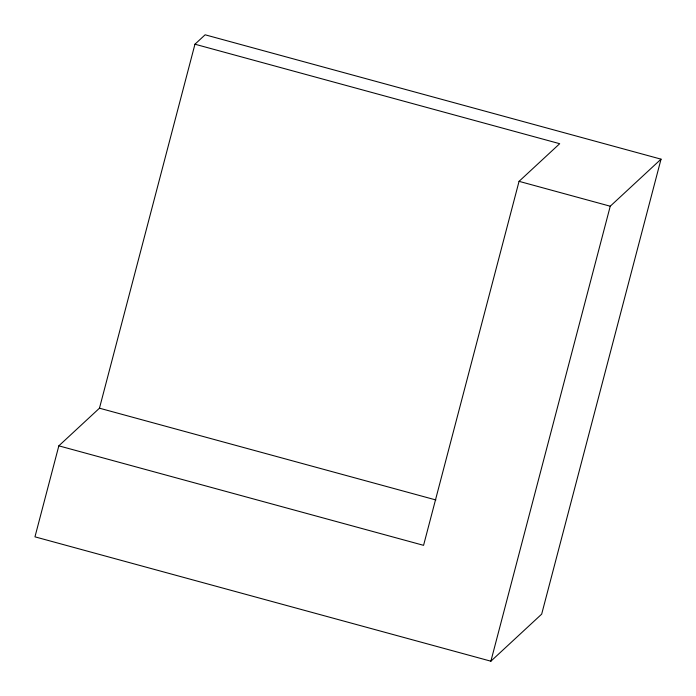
<?xml version="1.0" encoding="UTF-8"?>
<svg xmlns="http://www.w3.org/2000/svg" width="696" height="696" viewBox="0 0 696 696"><rect width="100%" height="100%" fill="white"/><g stroke="black" fill="none" stroke-linecap="round" stroke-linejoin="round"><path stroke-width="1.04" d="M58.838 445.84L34.965 536.842L490.88 661.2L541.671 614.142L661.035 159.158L205.12 34.8L194.958 44.213L99.467 408.195L58.838 445.84L423.568 545.333L519.059 181.343L559.697 143.698L194.958 44.213M490.88 661.2L610.244 206.216L661.035 159.158M519.059 181.343L610.244 206.216M99.467 408.195L435.905 499.963"/></g></svg>
